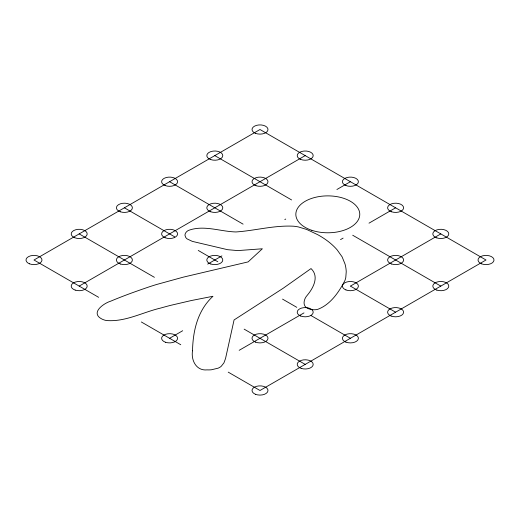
<?xml version="1.0" encoding="UTF-8"?>
<svg xmlns="http://www.w3.org/2000/svg" width="520" height="520" viewBox="0 0 520 520"><rect width="100%" height="100%" fill="white"/><g stroke="black" fill="none" stroke-linecap="round" stroke-linejoin="round"><path stroke-width="0.78" d="M79.189 286.097L305.201 155.61M207.681 264.108L221.891 255.905M284.804 219.583L285.727 219.05M336.901 189.508L350.402 181.708M169.598 338.293L182.702 330.726M340.522 239.609L343.109 238.114M368.999 223.165L395.603 207.805M239.161 350.324L303.986 312.897M350.636 285.968L440.81 233.903M214.799 155.61L291.596 199.947M352.709 235.235L440.81 286.097M169.598 181.708L243.094 224.146M350.526 286.169L395.603 312.195M124.397 207.805L174.727 236.867M198.237 250.439L217.841 261.755M282.536 299.111L296.797 307.339M311.096 315.601L350.402 338.293M79.189 233.903L154.401 277.322M244.147 329.141L305.201 364.39M98.638 297.323L33.989 260L260 129.513L486.012 260L260 390.488L228.222 372.138M141.349 321.984L180.765 344.74M192.524 350.766C190.905 360.146 196.216 371.066 207.155 369.876A17.589 10.16 0 0 0 211.464 369.766L218.12 368.173A13.286 7.67 0 0 0 221.208 366.321L223.938 362.869L225.537 358.534L234.072 319.95L283.12 288.301L311.031 268.574C319.436 276.445 313.352 287.963 307.359 295.139C303.875 298.721 301.958 305.994 307.775 308.367A9.828 5.675 0 0 0 313.794 309.757A9.562 5.519 0 0 0 317.584 309.406C330.395 304.752 338.949 292.13 344.962 280.41A57.974 33.475 0 0 0 345.793 277.459L346.229 271.784A96.778 55.874 0 0 0 345.04 264.062L342.095 256.822L337.084 249.789A96.376 55.64 0 0 0 328.49 241.709A91.916 53.066 0 0 0 317.538 234.592L306.755 229.489L298.519 226.967A29.153 16.829 0 0 0 293.696 226.219C274.287 225.147 255.242 230.653 235.95 231.953C220.246 231.569 203.541 224.653 188.272 230.497A11.55 6.669 0 0 0 185.972 232.486A11.771 6.792 0 0 0 185.01 235.469L185.822 237.627L187.077 238.894L192.342 241.384L227.578 249.691L237.894 250.594L262.36 248.775L248.112 261.898L183.508 277.095L156.507 284.518A283.887 163.898 0 0 0 149.454 286.761C136.435 291.187 123.455 295.796 110.78 301.145C103.565 303.316 89.752 313.066 102.115 319.137A13.195 7.618 0 0 0 106.405 320.522C125.255 322.12 142.681 312.26 160.641 308.061A272.532 157.345 0 0 1 170.644 305.351L191.282 300.547L212.966 296.283C197.613 310.427 192.959 330.798 192.524 350.766M311.825 230.315A31.961 18.454 0 0 0 359.769 214.331A31.961 18.454 0 0 0 311.825 198.347A31.961 18.454 0 0 0 311.825 230.315M255.522 394.303A7.989 4.615 0 0 0 267.969 390.812A7.989 4.615 0 0 0 256.51 386.334A7.989 4.615 0 0 0 255.522 394.303M165.601 342.284A7.989 4.615 0 0 0 177.587 338.293A7.989 4.615 0 0 0 165.601 334.295A7.989 4.615 0 0 0 165.601 342.284M75.198 290.095A7.989 4.615 0 0 0 87.184 286.097A7.989 4.615 0 0 0 75.198 282.1A7.989 4.615 0 0 0 75.198 290.095M29.51 263.822A7.989 4.615 0 0 0 41.964 260.332A7.989 4.615 0 0 0 30.498 255.853A7.989 4.615 0 0 0 29.51 263.822M301.204 368.381A7.989 4.615 0 0 0 313.19 364.39A7.989 4.615 0 0 0 301.204 360.393A7.989 4.615 0 0 0 301.204 368.381M255.522 342.115A7.989 4.615 0 0 0 267.969 338.618A7.989 4.615 0 0 0 256.51 334.139A7.989 4.615 0 0 0 255.522 342.115M120.4 263.998A7.989 4.615 0 0 0 132.386 260A7.989 4.615 0 0 0 120.4 256.002A7.989 4.615 0 0 0 120.4 263.998M74.711 237.725A7.989 4.615 0 0 0 87.165 234.234A7.989 4.615 0 0 0 75.699 229.756A7.989 4.615 0 0 0 74.711 237.725M345.924 342.115A7.989 4.615 0 0 0 358.371 338.618A7.989 4.615 0 0 0 346.912 334.139A7.989 4.615 0 0 0 345.924 342.115M300.722 316.017A7.989 4.615 0 0 0 313.17 312.52A7.989 4.615 0 0 0 301.711 308.042A7.989 4.615 0 0 0 300.722 316.017M210.802 263.998A7.989 4.615 0 0 0 222.787 260A7.989 4.615 0 0 0 210.802 256.002A7.989 4.615 0 0 0 210.802 263.998M165.12 237.725A7.989 4.615 0 0 0 177.567 234.234A7.989 4.615 0 0 0 166.108 229.756A7.989 4.615 0 0 0 165.12 237.725M120.4 211.803A7.989 4.615 0 0 0 132.386 207.805A7.989 4.615 0 0 0 120.4 203.808A7.989 4.615 0 0 0 120.4 211.803M391.125 316.017A7.989 4.615 0 0 0 403.579 312.52A7.989 4.615 0 0 0 392.113 308.042A7.989 4.615 0 0 0 391.125 316.017M345.924 289.919A7.989 4.615 0 0 0 358.371 286.429A7.989 4.615 0 0 0 346.912 281.95A7.989 4.615 0 0 0 345.924 289.919M210.802 211.803A7.989 4.615 0 0 0 222.787 207.805A7.989 4.615 0 0 0 210.802 203.808A7.989 4.615 0 0 0 210.802 211.803M165.12 185.53A7.989 4.615 0 0 0 177.567 182.039A7.989 4.615 0 0 0 166.108 177.561A7.989 4.615 0 0 0 165.12 185.53M436.813 290.095A7.989 4.615 0 0 0 448.799 286.097A7.989 4.615 0 0 0 436.813 282.1A7.989 4.615 0 0 0 436.813 290.095M391.612 263.998A7.989 4.615 0 0 0 403.598 260A7.989 4.615 0 0 0 391.612 256.002A7.989 4.615 0 0 0 391.612 263.998M256.002 185.705A7.989 4.615 0 0 0 267.989 181.708A7.989 4.615 0 0 0 256.002 177.717A7.989 4.615 0 0 0 256.002 185.705M210.802 159.608A7.989 4.615 0 0 0 222.787 155.61A7.989 4.615 0 0 0 210.802 151.619A7.989 4.615 0 0 0 210.802 159.608M481.533 263.822A7.989 4.615 0 0 0 493.981 260.332A7.989 4.615 0 0 0 482.521 255.853A7.989 4.615 0 0 0 481.533 263.822M436.813 237.9A7.989 4.615 0 0 0 448.799 233.903A7.989 4.615 0 0 0 436.813 229.905A7.989 4.615 0 0 0 436.813 237.9M391.612 211.803A7.989 4.615 0 0 0 403.598 207.805A7.989 4.615 0 0 0 391.612 203.808A7.989 4.615 0 0 0 391.612 211.803M345.924 185.53A7.989 4.615 0 0 0 358.371 182.039A7.989 4.615 0 0 0 346.912 177.561A7.989 4.615 0 0 0 345.924 185.53M300.722 159.432A7.989 4.615 0 0 0 313.17 155.941A7.989 4.615 0 0 0 301.711 151.463A7.989 4.615 0 0 0 300.722 159.432M255.522 133.334A7.989 4.615 0 0 0 267.969 129.844A7.989 4.615 0 0 0 256.51 125.366A7.989 4.615 0 0 0 255.522 133.334"/></g></svg>
